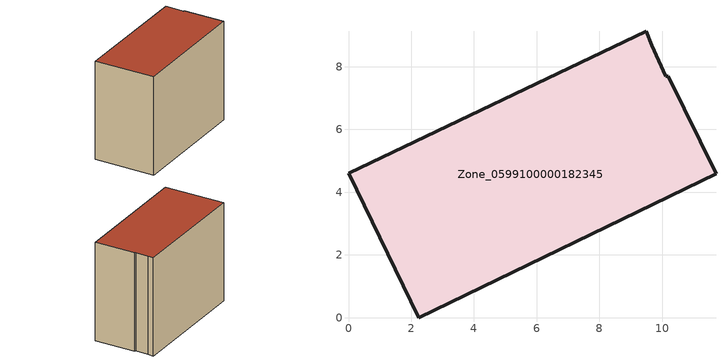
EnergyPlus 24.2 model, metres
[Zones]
Zone_0599100000182345
 floor ground (C_G): 10.2,7.69 11.71,4.58 2.24,0 0,4.6 9.49,9.13 9.67,8.69 10.11,7.69 z0
 wall outside (C_F): 2.24,0 11.71,4.58 10.2,7.69 10.11,7.69 9.67,8.69 9.49,9.13 0,4.6 2.24,0 z0:8.35
 roof outside (C_R): 11.71,4.58 10.2,7.69 10.11,7.69 9.67,8.69 9.49,9.13 0,4.6 2.24,0 z8.35
[BUILDING]
Pand.0599100000182345: North Axis=0; Terrain=City; Loads Convergence Tolerance Value=0.04; Temperature Convergence Tolerance Value=0.4; Solar Distribution=FullExterior; Maximum Number of Warmup Days=25; Minimum Number of Warmup Days=1
[Site:Location]
Rotterdam.The.Hague.AP_ZH_NLD Design_Conditions: Latitude=51.96; Longitude=4.45; Time Zone=1; Elevation=-4.5
[SITE:GROUNDTEMPERATURE:BUILDINGSURFACE]
18, 18, 18, 18, 18, 18, 18, 18, 18, 18, 18, 18
[MATERIAL] Thermal Absorptance=0.9; Solar Absorptance=0.7; Visible Absorptance=0.7
Name | Roughness | Thickness | Conductivity | Density | Specific Heat
G.TI.1946-1964 | MediumSmooth | 0.15 | 1 | 540 | 1210
F.TI.1946-1964 | Rough | 0.3 | 0.857143 | 1920 | 840
R.TI.1946-1964 | MediumRough | 0.2 | 0.277778 | 1500 | 1000
[CONSTRUCTION]
C_G: G.TI.1946-1964
C_F: F.TI.1946-1964
C_R: R.TI.1946-1964
[ZONE]
Zone_0599100000182345: Type=1; Multiplier=1; Ceiling Height=Autocalculate; Volume=Autocalculate; Floor Area=autocalculate; Part of Total Floor Area=Yes
[ZONEINFILTRATION:DESIGNFLOWRATE]
Infil_Zone_0599100000182345: Zone or ZoneList or Space or SpaceList=Zone_0599100000182345; Schedule=AlwaysOn; Design Flow Rate Calculation Method=Flow/Area; Flow Rate per Floor Area=0.003; Constant Term Coefficient=1; Temperature Term Coefficient=0; Velocity Term Coefficient=0; Velocity Squared Term Coefficient=0
[HVACTEMPLATE:ZONE:IDEALLOADSAIRSYSTEM]
Zone_0599100000182345: Maximum Heating Supply Air Temperature=50; Minimum Cooling Supply Air Temperature=13; Maximum Heating Supply Air Humidity Ratio=0.0156; Minimum Cooling Supply Air Humidity Ratio=0.0077; Heating Limit=NoLimit; Cooling Limit=NoLimit; Dehumidification Control Type=ConstantSensibleHeatRatio; Cooling Sensible Heat Ratio=0.7; Dehumidification Setpoint=60; Humidification Control Type=None; Humidification Setpoint=30; Outdoor Air Method=None; Outdoor Air Flow Rate per Person=0.00944; Outdoor Air Flow Rate per Zone Floor Area=0; Outdoor Air Flow Rate per Zone=0; Demand Controlled Ventilation Type=None; Outdoor Air Economizer Type=NoEconomizer; Heat Recovery Type=None; Sensible Heat Recovery Effectiveness=0.7; Latent Heat Recovery Effectiveness=0.65
[ZONECONTROL:THERMOSTAT]
ThermostatControl_Zone_0599100000182345: Zone or ZoneList=Zone_0599100000182345; Control Type Schedule=DualSetpointControlType; Control 1=Thermostat_Zone_0599100000182345; Temperature Difference Between Cutout And Setpoint=0
[THERMOSTATSETPOINT:DUALSETPOINT]
Thermostat_Zone_0599100000182345: Heating Setpoint Temperature Schedule=HeatingSetpoint_Zone_0599100000182345; Cooling Setpoint Temperature Schedule=CoolingSetpoint_Zone_0599100000182345
[SCHEDULE:COMPACT]
HeatingSetpoint_Zone_0599100000182345: Through: 12/31, For: AllDays, Until: 24:00, 21
CoolingSetpoint_Zone_0599100000182345: Through: 12/31, For: AllDays, Until: 24:00, 24
DualSetpointControlType: Through: 12/31, For: AllDays, Until: 24:00, 4
AlwaysOn: Through: 12/31, For: AllDays, Until: 24:00, 1
